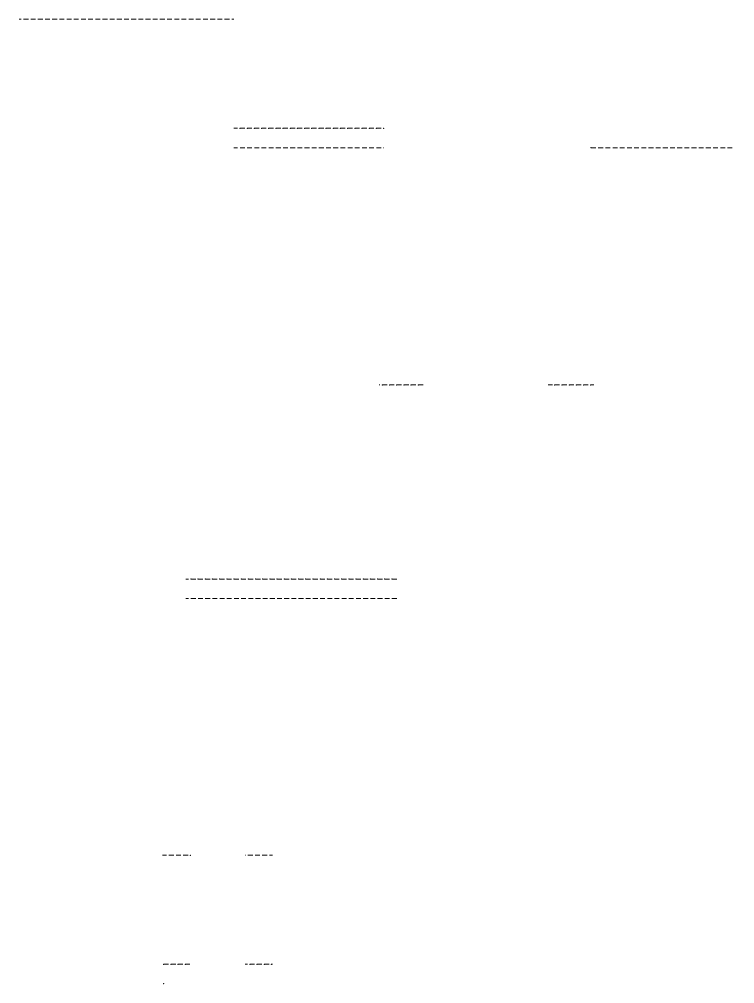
# Model space of a CAD drawing. Header units: inches. Extents: x 244 to 65245, y -2247 to 11745.
# Drawn here: x 41351 to 41975, y 6382 to 7224 of the extents above; entities that cross this region are included whole.
import ezdxf
from ezdxf.xclip import XClip

# ---------------------------------------------------------------- set-up
doc = ezdxf.new("R2010")
doc.units = ezdxf.units.IN
doc.header["$MEASUREMENT"] = 0
doc.header["$XCLIPFRAME"] = 0
doc.layers.add('hatch', color=12, linetype='Continuous', lineweight=9)
doc.layers.add('RAILING', color=213, linetype='Continuous', lineweight=9)

# ---------------------------------------------------------------- blocks, each defined once
blk = doc.blocks.new('R2')
at = {"layer": 'RAILING'}
for p, q in [((-2.086956521738102, 15.93478308377007), (-2.086956521737875, 17)), ((-2.086956521738102, 17), (2.086956521738102, 17)), ((2.086956521738102, 17), (2.086956521738102, 15.93478308377007)), ((2.086956521738102, 15.93478308377007), (-2.086956521738102, 15.93478308377007)), ((-1.356521739129676, 15.63011273012717), (-1.356521739129676, 15.93478308377007)), ((-1.356521739129676, 13.01304395333705), (-1.356521739129676, 13.117391779424)), ((1.147826086956229, 13.32608743159744), (-1.147826086955774, 13.32608743159744)), ((1.147826086956229, 12.80434830116292), (-1.147826086955774, 12.80434830116292)), ((1.356521739129903, 15.63011273012717), (1.356521739129903, 15.93478308377007)), ((1.35652173913013, 13.01304395333705), (1.35652173913013, 13.117391779424)), ((-2.086956521738102, 4.782609170722026), (-1.147826086955774, 3.195652648983923)), ((-2.086956521738102, 4.782609170722026), (2.086956521738102, 4.782609170722026)), ((-2.086956521738102, 1.06521786637677), (2.086956521738102, 1.06521786637677)), ((-2.086956521738102, 0), (-2.086956521738102, 1.06521786637677)), ((-2.086956521738102, 0), (2.086956521738102, 0)), ((-1.356521739129676, 2.986956996810477), (-1.356521739129676, 2.882609170723526)), ((-1.356521739129676, 1.378261344637849), (-1.356521739129676, 1.273913518550899)), ((1.147826086955774, 3.195652648983923), (-1.147826086955774, 3.195652648983923)), ((1.147826086955774, 3.195652648983923), (-1.147826086955774, 3.195652648983923)), ((1.147826086955774, 2.673913518549398), (-1.147826086955774, 2.673913518549398)), ((1.147826086956229, 1.586956996811296), (-1.147826086955774, 1.586956996811296)), ((1.147826086956002, 1.06521786637677), (-1.147826086955774, 1.06521786637677)), ((-1.043478260869051, 1.586956996811296), (-1.043478260869279, 2.673913518549398)), ((-1.043478260869279, 2.673913518549398), (-1.043478260869051, 1.586956996811296)), ((1.043478260869051, 1.586956996811296), (1.043478260868824, 2.673913518549398)), ((1.043478260868824, 2.673913518549398), (1.043478260869051, 1.586956996811296)), ((2.086956521737875, 4.782609170722026), (1.147826086955774, 3.195652648983923)), ((1.356521739129676, 2.986956996810477), (1.356521739129676, 2.882609170723526)), ((1.35652173913013, 1.378261344637849), (1.356521739129903, 1.273913518550899)), ((2.086956521738102, 1.06521786637677), (2.086956521738102, 0))]:
    blk.add_line(p, q, dxfattribs=at)
for centre, radius, start, end in [((2.852895430857643, 15.1881116087493), 4.318432815487155, 173.4576671950638, 205.5425032913164), ((-2.317545931874292, 14.16662229975691), 1.750820304550594, 15.22840521988758, 59.82147105138662), ((-1.147826086955774, 13.117391779424), 0.2086956521738103, 90, 180), ((-1.147826086955774, 13.01304395333705), 0.2086956521738103, 180.0000000000261, 270), ((-5.504131239994194, 13.10438861772491), 5.107985430974948, 2.487555608533915, 17.33678634428947), ((4.28728150159418, 13.73872761685539), 4.70636514346422, 155.6375027309409, 185.0299831598891), ((-4.287281501593952, 13.73872761685539), 4.70636514346422, 354.9700168401109, 24.36249726905909), ((5.504131239990784, 13.10438861772536), 5.107985430971239, 162.6632136557105, 177.5124443914661), ((2.317545931874747, 14.16662229975691), 1.750820304550594, 120.1785289486134, 164.7715947801124), ((-2.852895430857416, 15.1881116087493), 4.318432815487155, 334.4574967086836, 6.542332804936175), ((1.147826086956229, 13.117391779424), 0.2086956521738103, 0, 90), ((1.147826086956229, 13.01304395333705), 0.2086956521738103, 270, 0), ((-1.147826086955774, 2.986956996810477), 0.2086956521738103, 90, 180), ((-1.147826086955774, 2.882609170723526), 0.2086956521738103, 180, 270), ((-1.147826086955774, 1.378261344637849), 0.2086956521738103, 90, 179.9999999999739), ((-1.147826086955774, 1.273913518550899), 0.2086956521738103, 179.9999999999739, 270), ((1.147826086955774, 2.986956996810477), 0.2086956521738103, 0, 90), ((1.147826086955774, 2.882609170723526), 0.2086956521738103, 270, 0), ((1.147826086956229, 1.378261344637849), 0.2086956521738103, 0, 90), ((1.147826086956002, 1.273913518550899), 0.2086956521738103, 270, 0)]:
    blk.add_arc(centre, radius, start, end, dxfattribs=at)
for points in [[(-2.086956521738102, 4.782609170722026), (-1.621940852098987, 5.485135350219025), (-1.156925182460327, 9.078965877530663), (-1.043478260869165, 12.80434830116315)], [(2.086956521737875, 4.782609170722026), (1.621940852099215, 5.485135350219025), (1.156925182460554, 9.078965877530663), (1.043478260869506, 12.80434830116315)]]:
    blk.add_open_spline(points, degree=3, dxfattribs=at)
blk.add_point((4.173913043476205, 0), dxfattribs=at)

msp = doc.modelspace()

# ---------------------------------------------------------------- block references
at = {"layer": 'hatch', "ltscale": 2}
ref = msp.add_blockref('R2', (41350.84650497251, 7206.680377705165), dxfattribs=at)
XClip(ref).set_block_clipping_path([(0.4130434781400254, 16.99999999999818), (187.41304347814003, 33.99999999999909)])
ref = msp.add_blockref('R2', (41357.10737453772, 7206.680377705165), dxfattribs=at)
XClip(ref).set_block_clipping_path([(-5.847826087068825, 16.99999999999818), (181.15217391293118, 33.99999999999909)])
ref = msp.add_blockref('R2', (41363.36824410293, 7206.680377705165), dxfattribs=at)
XClip(ref).set_block_clipping_path([(-12.108695652277675, 16.99999999999818), (174.89130434772233, 33.99999999999909)])
ref = msp.add_blockref('R2', (41369.62911366814, 7206.680377705165), dxfattribs=at)
XClip(ref).set_block_clipping_path([(-18.369565217486524, 16.99999999999818), (168.63043478251348, 33.99999999999909)])
ref = msp.add_blockref('R2', (41375.88998323335, 7206.680377705165), dxfattribs=at)
XClip(ref).set_block_clipping_path([(-24.630434782695374, 16.99999999999818), (162.36956521730463, 33.99999999999909)])
ref = msp.add_blockref('R2', (41382.15085279856, 7206.680377705165), dxfattribs=at)
XClip(ref).set_block_clipping_path([(-30.891304347904224, 16.99999999999818), (156.10869565209578, 33.99999999999909)])
ref = msp.add_blockref('R2', (41388.41172236377, 7206.680377705165), dxfattribs=at)
XClip(ref).set_block_clipping_path([(-37.15217391312035, 16.99999999999818), (149.84782608687965, 33.99999999999909)])
ref = msp.add_blockref('R2', (41394.67259192897, 7206.680377705165), dxfattribs=at)
XClip(ref).set_block_clipping_path([(-43.41304347831465, 16.99999999999818), (143.58695652168535, 33.99999999999909)])
ref = msp.add_blockref('R2', (41400.93346149418, 7206.680377705165), dxfattribs=at)
XClip(ref).set_block_clipping_path([(-49.673913043530774, 16.99999999999818), (137.32608695646923, 33.99999999999909)])
ref = msp.add_blockref('R2', (41407.19433105939, 7206.680377705165), dxfattribs=at)
XClip(ref).set_block_clipping_path([(-55.934782608739624, 16.99999999999818), (131.06521739126038, 33.99999999999909)])
ref = msp.add_blockref('R2', (41413.4552006246, 7206.680377705165), dxfattribs=at)
XClip(ref).set_block_clipping_path([(-62.195652173948474, 16.99999999999818), (124.80434782605153, 33.99999999999909)])
ref = msp.add_blockref('R2', (41419.71607018981, 7206.680377705165), dxfattribs=at)
XClip(ref).set_block_clipping_path([(-68.45652173915732, 16.99999999999818), (118.54347826084268, 33.99999999999909)])
ref = msp.add_blockref('R2', (41425.97693975502, 7206.680377705165), dxfattribs=at)
XClip(ref).set_block_clipping_path([(-74.71739130436617, 16.99999999999818), (112.28260869563383, 33.99999999999909)])
ref = msp.add_blockref('R2', (41432.23780932023, 7206.680377705165), dxfattribs=at)
XClip(ref).set_block_clipping_path([(-80.97826086957502, 16.99999999999818), (106.02173913042498, 33.99999999999909)])
ref = msp.add_blockref('R2', (41438.49867888544, 7206.680377705165), dxfattribs=at)
XClip(ref).set_block_clipping_path([(-87.23913043478387, 16.99999999999818), (99.76086956521613, 33.99999999999909)])
ref = msp.add_blockref('R2', (41444.75954845065, 7206.680377705165), dxfattribs=at)
XClip(ref).set_block_clipping_path([(-93.5, 16.99999999999818), (93.5, 33.99999999999909)])
ref = msp.add_blockref('R2', (41451.02041801585, 7206.680377705165), dxfattribs=at)
XClip(ref).set_block_clipping_path([(-99.7608695651943, 16.99999999999818), (87.2391304348057, 33.99999999999909)])
ref = msp.add_blockref('R2', (41457.28128758106, 7206.680377705165), dxfattribs=at)
XClip(ref).set_block_clipping_path([(-106.02173913041042, 16.99999999999818), (80.97826086958958, 33.99999999999909)])
ref = msp.add_blockref('R2', (41463.54215714627, 7206.680377705165), dxfattribs=at)
XClip(ref).set_block_clipping_path([(-112.28260869561927, 16.99999999999818), (74.71739130438073, 33.99999999999909)])
ref = msp.add_blockref('R2', (41469.80302671148, 7206.680377705165), dxfattribs=at)
XClip(ref).set_block_clipping_path([(-118.54347826082812, 16.99999999999818), (68.45652173917188, 33.99999999999909)])
ref = msp.add_blockref('R2', (41476.06389627669, 7206.680377705165), dxfattribs=at)
XClip(ref).set_block_clipping_path([(-124.80434782603697, 16.99999999999818), (62.195652173963026, 33.99999999999909)])
ref = msp.add_blockref('R2', (41482.3247658419, 7206.680377705165), dxfattribs=at)
XClip(ref).set_block_clipping_path([(-131.06521739124582, 16.99999999999818), (55.934782608754176, 33.99999999999909)])
ref = msp.add_blockref('R2', (41488.58563540711, 7206.680377705165), dxfattribs=at)
XClip(ref).set_block_clipping_path([(-137.32608695645467, 16.99999999999818), (49.673913043545326, 33.99999999999909)])
ref = msp.add_blockref('R2', (41494.84650497232, 7206.680377705165), dxfattribs=at)
XClip(ref).set_block_clipping_path([(-143.5869565216708, 16.99999999999818), (43.4130434783292, 33.99999999999909)])
ref = msp.add_blockref('R2', (41501.10737453753, 7206.680377705165), dxfattribs=at)
XClip(ref).set_block_clipping_path([(-149.84782608687965, 16.99999999999818), (37.15217391312035, 33.99999999999909)])
ref = msp.add_blockref('R2', (41507.36824410273, 7206.680377705165), dxfattribs=at)
XClip(ref).set_block_clipping_path([(-156.10869565207395, 16.99999999999818), (30.891304347926052, 33.99999999999909)])
ref = msp.add_blockref('R2', (41513.62911366794, 7206.680377705165), dxfattribs=at)
XClip(ref).set_block_clipping_path([(-162.36956521729007, 16.99999999999818), (24.630434782709926, 33.99999999999909)])
ref = msp.add_blockref('R2', (41519.88998323315, 7206.680377705165), dxfattribs=at)
XClip(ref).set_block_clipping_path([(-168.63043478249892, 16.99999999999818), (18.369565217501076, 33.99999999999909)])
ref = msp.add_blockref('R2', (41526.15085279836, 7206.680377705165), dxfattribs=at)
XClip(ref).set_block_clipping_path([(-174.89130434770777, 16.99999999999818), (12.108695652292226, 33.99999999999909)])
ref = msp.add_blockref('R2', (41532.41172236357, 7206.680377705165), dxfattribs=at)
XClip(ref).set_block_clipping_path([(-181.15217391291662, 16.99999999999818), (5.8478260870833765, 33.99999999999909)])
ref = msp.add_blockref('R2', (41538.67259192878, 7206.680377705165), dxfattribs=at)
XClip(ref).set_block_clipping_path([(-187.41304347812547, 16.99999999999818), (-0.4130434781254735, 33.99999999999909)])
ref = msp.add_blockref('R2', (41539.59108473383, 7128.680377705165), dxfattribs=at)
XClip(ref).set_block_clipping_path([(-1.3315362831926905, -17.00000000000182), (129.66846371682186, 0)])
ref = msp.add_blockref('R2', (41545.85195429905, 7128.680377705165), dxfattribs=at)
XClip(ref).set_block_clipping_path([(-7.592405848408816, -17.00000000000182), (123.40759415160574, 0)])
ref = msp.add_blockref('R2', (41552.11282386426, 7128.680377705165), dxfattribs=at)
XClip(ref).set_block_clipping_path([(-13.853275413624942, -17.00000000000182), (117.14672458638961, 0)])
ref = msp.add_blockref('R2', (41558.37369342948, 7128.680377705165), dxfattribs=at)
XClip(ref).set_block_clipping_path([(-20.114144978841068, -17.00000000000182), (110.88585502117348, 0)])
ref = msp.add_blockref('R2', (41564.6345629947, 7128.680377705165), dxfattribs=at)
XClip(ref).set_block_clipping_path([(-26.37501454406447, -17.00000000000182), (104.62498545595008, 0)])
ref = msp.add_blockref('R2', (41570.89543255991, 7128.680377705165), dxfattribs=at)
XClip(ref).set_block_clipping_path([(-32.63588410927332, -17.00000000000182), (98.36411589074123, 0)])
ref = msp.add_blockref('R2', (41577.15630212513, 7128.680377705165), dxfattribs=at)
XClip(ref).set_block_clipping_path([(-38.896753674489446, -17.00000000000182), (92.1032463255251, 0)])
ref = msp.add_blockref('R2', (41583.41717169034, 7128.680377705165), dxfattribs=at)
XClip(ref).set_block_clipping_path([(-45.157623239698296, -17.00000000000182), (85.84237676031626, 0)])
ref = msp.add_blockref('R2', (41589.67804125556, 7128.680377705165), dxfattribs=at)
XClip(ref).set_block_clipping_path([(-51.4184928049217, -17.00000000000182), (79.58150719509285, 0)])
ref = msp.add_blockref('R2', (41595.93891082078, 7128.680377705165), dxfattribs=at)
XClip(ref).set_block_clipping_path([(-57.6793623701451, -17.00000000000182), (73.32063762986945, 0)])
ref = msp.add_blockref('R2', (41602.19978038599, 7128.680377705165), dxfattribs=at)
XClip(ref).set_block_clipping_path([(-63.94023193535395, -17.00000000000182), (67.0597680646606, 0)])
ref = msp.add_blockref('R2', (41608.46064995121, 7128.680377705165), dxfattribs=at)
XClip(ref).set_block_clipping_path([(-70.20110150057008, -17.00000000000182), (60.798898499444476, 0)])
ref = msp.add_blockref('R2', (41614.72151951642, 7128.680377705165), dxfattribs=at)
XClip(ref).set_block_clipping_path([(-76.46197106577893, -17.00000000000182), (54.538028934235626, 0)])
ref = msp.add_blockref('R2', (41620.98238908164, 7128.680377705165), dxfattribs=at)
XClip(ref).set_block_clipping_path([(-82.72284063100233, -17.00000000000182), (48.277159369012224, 0)])
ref = msp.add_blockref('R2', (41627.24325864686, 7128.680377705165), dxfattribs=at)
XClip(ref).set_block_clipping_path([(-88.98371019621845, -17.00000000000182), (42.0162898037961, 0)])
ref = msp.add_blockref('R2', (41633.50412821207, 7128.680377705165), dxfattribs=at)
XClip(ref).set_block_clipping_path([(-95.24457976143458, -17.00000000000182), (35.75542023857997, 0)])
ref = msp.add_blockref('R2', (41639.76499777729, 7128.680377705165), dxfattribs=at)
XClip(ref).set_block_clipping_path([(-101.5054493266507, -17.00000000000182), (29.494550673363847, 0)])
ref = msp.add_blockref('R2', (41646.02586734251, 7128.680377705165), dxfattribs=at)
XClip(ref).set_block_clipping_path([(-107.7663188918741, -17.00000000000182), (23.233681108140445, 0)])
ref = msp.add_blockref('R2', (41652.28673690772, 7128.680377705165), dxfattribs=at)
XClip(ref).set_block_clipping_path([(-114.02718845708296, -17.00000000000182), (16.972811542931595, 0)])
ref = msp.add_blockref('R2', (41658.54760647294, 7128.680377705165), dxfattribs=at)
XClip(ref).set_block_clipping_path([(-120.28805802229908, -17.00000000000182), (10.711941977715469, 0)])
ref = msp.add_blockref('R2', (41664.80847603815, 7128.680377705165), dxfattribs=at)
XClip(ref).set_block_clipping_path([(-126.54892758751521, -17.00000000000182), (4.451072412499343, 0)])
ref = msp.add_blockref('R2', (41671.06934560337, 7128.680377705165), dxfattribs=at)
XClip(ref).set_block_clipping_path([(-132.80979715273133, -17.00000000000182), (-1.8097971527167829, 0)])
ref = msp.add_blockref('R2', (41845.8664375701, 7111.680377705165), dxfattribs=at)
XClip(ref).set_block_clipping_path([(2.5889570746658137, -1.8189894035458565e-12), (187.5889570746658, 17)])
ref = msp.add_blockref('R2', (41539.59108473383, 7094.680377705165), dxfattribs=at)
XClip(ref).set_block_clipping_path([(-1.3315362831926905, 16.99999999999818), (129.66846371682186, 34)])
ref = msp.add_blockref('R2', (41545.85195429905, 7094.680377705165), dxfattribs=at)
XClip(ref).set_block_clipping_path([(-7.592405848408816, 16.99999999999818), (123.40759415160574, 34)])
ref = msp.add_blockref('R2', (41552.11282386426, 7094.680377705165), dxfattribs=at)
XClip(ref).set_block_clipping_path([(-13.853275413624942, 16.99999999999818), (117.14672458638961, 34)])
ref = msp.add_blockref('R2', (41558.37369342948, 7094.680377705165), dxfattribs=at)
XClip(ref).set_block_clipping_path([(-20.114144978841068, 16.99999999999818), (110.88585502117348, 34)])
ref = msp.add_blockref('R2', (41564.6345629947, 7094.680377705165), dxfattribs=at)
XClip(ref).set_block_clipping_path([(-26.37501454406447, 16.99999999999818), (104.62498545595008, 34)])
ref = msp.add_blockref('R2', (41570.89543255991, 7094.680377705165), dxfattribs=at)
XClip(ref).set_block_clipping_path([(-32.63588410927332, 16.99999999999818), (98.36411589074123, 34)])
ref = msp.add_blockref('R2', (41577.15630212513, 7094.680377705165), dxfattribs=at)
XClip(ref).set_block_clipping_path([(-38.896753674489446, 16.99999999999818), (92.1032463255251, 34)])
ref = msp.add_blockref('R2', (41583.41717169034, 7094.680377705165), dxfattribs=at)
XClip(ref).set_block_clipping_path([(-45.157623239698296, 16.99999999999818), (85.84237676031626, 34)])
ref = msp.add_blockref('R2', (41589.67804125556, 7094.680377705165), dxfattribs=at)
XClip(ref).set_block_clipping_path([(-51.4184928049217, 16.99999999999818), (79.58150719509285, 34)])
ref = msp.add_blockref('R2', (41595.93891082078, 7094.680377705165), dxfattribs=at)
XClip(ref).set_block_clipping_path([(-57.6793623701451, 16.99999999999818), (73.32063762986945, 34)])
ref = msp.add_blockref('R2', (41602.19978038599, 7094.680377705165), dxfattribs=at)
XClip(ref).set_block_clipping_path([(-63.94023193535395, 16.99999999999818), (67.0597680646606, 34)])
ref = msp.add_blockref('R2', (41608.46064995121, 7094.680377705165), dxfattribs=at)
XClip(ref).set_block_clipping_path([(-70.20110150057008, 16.99999999999818), (60.798898499444476, 34)])
ref = msp.add_blockref('R2', (41614.72151951642, 7094.680377705165), dxfattribs=at)
XClip(ref).set_block_clipping_path([(-76.46197106577893, 16.99999999999818), (54.538028934235626, 34)])
ref = msp.add_blockref('R2', (41620.98238908164, 7094.680377705165), dxfattribs=at)
XClip(ref).set_block_clipping_path([(-82.72284063100233, 16.99999999999818), (48.277159369012224, 34)])
ref = msp.add_blockref('R2', (41627.24325864686, 7094.680377705165), dxfattribs=at)
XClip(ref).set_block_clipping_path([(-88.98371019621845, 16.99999999999818), (42.0162898037961, 34)])
ref = msp.add_blockref('R2', (41633.50412821207, 7094.680377705165), dxfattribs=at)
XClip(ref).set_block_clipping_path([(-95.24457976143458, 16.99999999999818), (35.75542023857997, 34)])
ref = msp.add_blockref('R2', (41639.76499777729, 7094.680377705165), dxfattribs=at)
XClip(ref).set_block_clipping_path([(-101.5054493266507, 16.99999999999818), (29.494550673363847, 34)])
ref = msp.add_blockref('R2', (41646.02586734251, 7094.680377705165), dxfattribs=at)
XClip(ref).set_block_clipping_path([(-107.7663188918741, 16.99999999999818), (23.233681108140445, 34)])
ref = msp.add_blockref('R2', (41652.28673690772, 7094.680377705165), dxfattribs=at)
XClip(ref).set_block_clipping_path([(-114.02718845708296, 16.99999999999818), (16.972811542931595, 34)])
ref = msp.add_blockref('R2', (41658.54760647294, 7094.680377705165), dxfattribs=at)
XClip(ref).set_block_clipping_path([(-120.28805802229908, 16.99999999999818), (10.711941977715469, 34)])
ref = msp.add_blockref('R2', (41664.80847603815, 7094.680377705165), dxfattribs=at)
XClip(ref).set_block_clipping_path([(-126.54892758751521, 16.99999999999818), (4.451072412499343, 34)])
ref = msp.add_blockref('R2', (41671.06934560337, 7094.680377705165), dxfattribs=at)
XClip(ref).set_block_clipping_path([(-132.80979715273133, 16.99999999999818), (-1.8097971527167829, 34)])
ref = msp.add_blockref('R2', (41845.8664375701, 7094.680377705165), dxfattribs=at)
XClip(ref).set_block_clipping_path([(2.5889570746658137, 16.99999999999818), (187.5889570746658, 34)])
ref = msp.add_blockref('R2', (41852.12730713531, 7094.680377705165), dxfattribs=at)
XClip(ref).set_block_clipping_path([(-3.671912490550312, 16.99999999999818), (181.3280875094497, 34)])
ref = msp.add_blockref('R2', (41858.38817670052, 7094.680377705165), dxfattribs=at)
XClip(ref).set_block_clipping_path([(-9.932782055759162, 16.99999999999818), (175.06721794424084, 34)])
ref = msp.add_blockref('R2', (41864.64904626572, 7094.680377705165), dxfattribs=at)
XClip(ref).set_block_clipping_path([(-16.19365162095346, 16.99999999999818), (168.80634837904654, 34)])
ref = msp.add_blockref('R2', (41870.90991583093, 7094.680377705165), dxfattribs=at)
XClip(ref).set_block_clipping_path([(-22.454521186169586, 16.99999999999818), (162.5454788138304, 34)])
ref = msp.add_blockref('R2', (41877.17078539614, 7094.680377705165), dxfattribs=at)
XClip(ref).set_block_clipping_path([(-28.715390751378436, 16.99999999999818), (156.28460924862156, 34)])
ref = msp.add_blockref('R2', (41883.43165496135, 7094.680377705165), dxfattribs=at)
XClip(ref).set_block_clipping_path([(-34.976260316587286, 16.99999999999818), (150.0237396834127, 34)])
ref = msp.add_blockref('R2', (41889.69252452656, 7094.680377705165), dxfattribs=at)
XClip(ref).set_block_clipping_path([(-41.237129881796136, 16.99999999999818), (143.76287011820386, 34)])
ref = msp.add_blockref('R2', (41895.95339409177, 7094.680377705165), dxfattribs=at)
XClip(ref).set_block_clipping_path([(-47.497999447004986, 16.99999999999818), (137.502000552995, 34)])
ref = msp.add_blockref('R2', (41902.21426365698, 7094.680377705165), dxfattribs=at)
XClip(ref).set_block_clipping_path([(-53.758869012213836, 16.99999999999818), (131.24113098778616, 34)])
ref = msp.add_blockref('R2', (41908.47513322219, 7094.680377705165), dxfattribs=at)
XClip(ref).set_block_clipping_path([(-60.01973857742996, 16.99999999999818), (124.98026142257004, 34)])
ref = msp.add_blockref('R2', (41914.73600278739, 7094.680377705165), dxfattribs=at)
XClip(ref).set_block_clipping_path([(-66.28060814262426, 16.99999999999818), (118.71939185737574, 34)])
ref = msp.add_blockref('R2', (41920.9968723526, 7094.680377705165), dxfattribs=at)
XClip(ref).set_block_clipping_path([(-72.54147770784039, 16.99999999999818), (112.45852229215961, 34)])
ref = msp.add_blockref('R2', (41927.25774191781, 7094.680377705165), dxfattribs=at)
XClip(ref).set_block_clipping_path([(-78.80234727304924, 16.99999999999818), (106.19765272695076, 34)])
ref = msp.add_blockref('R2', (41933.51861148302, 7094.680377705165), dxfattribs=at)
XClip(ref).set_block_clipping_path([(-85.06321683825809, 16.99999999999818), (99.93678316174191, 34)])
ref = msp.add_blockref('R2', (41939.77948104823, 7094.680377705165), dxfattribs=at)
XClip(ref).set_block_clipping_path([(-91.32408640346694, 16.99999999999818), (93.67591359653306, 34)])
ref = msp.add_blockref('R2', (41946.04035061344, 7094.680377705165), dxfattribs=at)
XClip(ref).set_block_clipping_path([(-97.58495596867579, 16.99999999999818), (87.41504403132421, 34)])
ref = msp.add_blockref('R2', (41952.30122017865, 7094.680377705165), dxfattribs=at)
XClip(ref).set_block_clipping_path([(-103.84582553388464, 16.99999999999818), (81.15417446611536, 34)])
ref = msp.add_blockref('R2', (41958.56208974386, 7094.680377705165), dxfattribs=at)
XClip(ref).set_block_clipping_path([(-110.10669509909349, 16.99999999999818), (74.89330490090651, 34)])
ref = msp.add_blockref('R2', (41964.82295930907, 7094.680377705165), dxfattribs=at)
XClip(ref).set_block_clipping_path([(-116.36756466430961, 16.99999999999818), (68.63243533569039, 34)])
ref = msp.add_blockref('R2', (41971.08382887427, 7094.680377705165), dxfattribs=at)
XClip(ref).set_block_clipping_path([(-122.62843422950391, 16.99999999999818), (62.37156577049609, 34)])
ref = msp.add_blockref('R2', (41663.75704034129, 6904.680377705164), dxfattribs=at)
XClip(ref).set_block_clipping_path([(1.5025081093626795, -16.99999999999909), (41.50250810936268, 9.094947017729282e-13)])
ref = msp.add_blockref('R2', (41670.0179099065, 6904.680377705164), dxfattribs=at)
XClip(ref).set_block_clipping_path([(-4.75836145584617, -16.99999999999909), (35.24163854415383, 9.094947017729282e-13)])
ref = msp.add_blockref('R2', (41676.27877947171, 6904.680377705164), dxfattribs=at)
XClip(ref).set_block_clipping_path([(-11.01923102105502, -16.99999999999909), (28.98076897894498, 9.094947017729282e-13)])
ref = msp.add_blockref('R2', (41682.53964903692, 6904.680377705164), dxfattribs=at)
XClip(ref).set_block_clipping_path([(-17.28010058626387, -16.99999999999909), (22.71989941373613, 9.094947017729282e-13)])
ref = msp.add_blockref('R2', (41688.80051860213, 6904.680377705164), dxfattribs=at)
XClip(ref).set_block_clipping_path([(-23.540970151479996, -16.99999999999909), (16.459029848520004, 9.094947017729282e-13)])
ref = msp.add_blockref('R2', (41695.06138816733, 6904.680377705164), dxfattribs=at)
XClip(ref).set_block_clipping_path([(-29.801839716674294, -16.99999999999909), (10.198160283325706, 9.094947017729282e-13)])
ref = msp.add_blockref('R2', (41701.32225773254, 6904.680377705164), dxfattribs=at)
XClip(ref).set_block_clipping_path([(-36.06270928189042, -16.99999999999909), (3.9372907181095798, 9.094947017729282e-13)])
ref = msp.add_blockref('R2', (41814.18021109093, 6904.680377705164), dxfattribs=at)
XClip(ref).set_block_clipping_path([(-1.7248164461634587, -16.99999999999909), (38.27518355383654, 9.094947017729282e-13)])
ref = msp.add_blockref('R2', (41820.44108065614, 6904.680377705164), dxfattribs=at)
XClip(ref).set_block_clipping_path([(-7.985686011379585, -16.99999999999909), (32.014313988620415, 9.094947017729282e-13)])
ref = msp.add_blockref('R2', (41826.70195022136, 6904.680377705164), dxfattribs=at)
XClip(ref).set_block_clipping_path([(-14.24655557659571, -16.99999999999909), (25.75344442340429, 9.094947017729282e-13)])
ref = msp.add_blockref('R2', (41832.96281978657, 6904.680377705164), dxfattribs=at)
XClip(ref).set_block_clipping_path([(-20.50742514180456, -16.99999999999909), (19.49257485819544, 9.094947017729282e-13)])
ref = msp.add_blockref('R2', (41839.22368935179, 6904.680377705164), dxfattribs=at)
XClip(ref).set_block_clipping_path([(-26.768294707027962, -16.99999999999909), (13.231705292972038, 9.094947017729282e-13)])
ref = msp.add_blockref('R2', (41845.48455891701, 6904.680377705164), dxfattribs=at)
XClip(ref).set_block_clipping_path([(-33.02916427224409, -16.99999999999909), (6.970835727755912, 9.094947017729282e-13)])
ref = msp.add_blockref('R2', (41851.74542848222, 6904.680377705164), dxfattribs=at)
XClip(ref).set_block_clipping_path([(-39.290033837460214, -16.99999999999909), (0.7099661625397857, 9.094947017729282e-13)])
ref = msp.add_blockref('R2', (41496.81851306583, 6735.32025609622), dxfattribs=at)
XClip(ref).set_block_clipping_path([(-0.4127269516902743, -17.00000000000091), (44.587273048309726, 1.8189894035458565e-12)])
ref = msp.add_blockref('R2', (41503.07938263105, 6735.32025609622), dxfattribs=at)
XClip(ref).set_block_clipping_path([(-6.6735965169064, -17.00000000000091), (38.3264034830936, 1.8189894035458565e-12)])
ref = msp.add_blockref('R2', (41509.34025219626, 6735.32025609622), dxfattribs=at)
XClip(ref).set_block_clipping_path([(-12.934466082122526, -17.00000000000091), (32.065533917877474, 1.8189894035458565e-12)])
ref = msp.add_blockref('R2', (41515.60112176148, 6735.32025609622), dxfattribs=at)
XClip(ref).set_block_clipping_path([(-19.195335647338652, -17.00000000000091), (25.804664352661348, 1.8189894035458565e-12)])
ref = msp.add_blockref('R2', (41521.8619913267, 6735.32025609622), dxfattribs=at)
XClip(ref).set_block_clipping_path([(-25.456205212562054, -17.00000000000091), (19.543794787437946, 1.8189894035458565e-12)])
ref = msp.add_blockref('R2', (41528.12286089191, 6735.32025609622), dxfattribs=at)
XClip(ref).set_block_clipping_path([(-31.717074777770904, -17.00000000000091), (13.282925222229096, 1.8189894035458565e-12)])
ref = msp.add_blockref('R2', (41534.38373045713, 6735.32025609622), dxfattribs=at)
XClip(ref).set_block_clipping_path([(-37.97794434298703, -17.00000000000091), (7.02205565701297, 1.8189894035458565e-12)])
ref = msp.add_blockref('R2', (41540.64460002234, 6735.32025609622), dxfattribs=at)
XClip(ref).set_block_clipping_path([(-44.23881390819588, -17.00000000000091), (0.7611860918041202, 1.8189894035458565e-12)])
ref = msp.add_blockref('R2', (41540.64460002234, 6735.32025609622), dxfattribs=at)
XClip(ref).set_block_clipping_path([(0.7611860918041202, -17.00000000000091), (141.76118609180412, 1.8189894035458565e-12)])
ref = msp.add_blockref('R2', (41546.90546958756, 6735.32025609622), dxfattribs=at)
XClip(ref).set_block_clipping_path([(-5.499683473419282, -17.00000000000091), (135.50031652658072, 1.8189894035458565e-12)])
ref = msp.add_blockref('R2', (41553.16633915278, 6735.32025609622), dxfattribs=at)
XClip(ref).set_block_clipping_path([(-11.760553038642684, -17.00000000000091), (129.23944696135732, 1.8189894035458565e-12)])
ref = msp.add_blockref('R2', (41559.42720871799, 6735.32025609622), dxfattribs=at)
XClip(ref).set_block_clipping_path([(-18.021422603851533, -17.00000000000091), (122.97857739614847, 1.8189894035458565e-12)])
ref = msp.add_blockref('R2', (41565.68807828321, 6735.32025609622), dxfattribs=at)
XClip(ref).set_block_clipping_path([(-24.28229216906766, -17.00000000000091), (116.71770783093234, 1.8189894035458565e-12)])
ref = msp.add_blockref('R2', (41571.94894784842, 6735.32025609622), dxfattribs=at)
XClip(ref).set_block_clipping_path([(-30.54316173427651, -17.00000000000091), (110.45683826572349, 1.8189894035458565e-12)])
ref = msp.add_blockref('R2', (41578.20981741364, 6735.32025609622), dxfattribs=at)
XClip(ref).set_block_clipping_path([(-36.80403129949991, -17.00000000000091), (104.19596870050009, 1.8189894035458565e-12)])
ref = msp.add_blockref('R2', (41584.47068697886, 6735.32025609622), dxfattribs=at)
XClip(ref).set_block_clipping_path([(-43.06490086471604, -17.00000000000091), (97.93509913528396, 1.8189894035458565e-12)])
ref = msp.add_blockref('R2', (41590.73155654407, 6735.32025609622), dxfattribs=at)
XClip(ref).set_block_clipping_path([(-49.32577042993216, -17.00000000000091), (91.67422957006784, 1.8189894035458565e-12)])
ref = msp.add_blockref('R2', (41596.99242610929, 6735.32025609622), dxfattribs=at)
XClip(ref).set_block_clipping_path([(-55.58663999514829, -17.00000000000091), (85.41336000485171, 1.8189894035458565e-12)])
ref = msp.add_blockref('R2', (41603.25329567451, 6735.32025609622), dxfattribs=at)
XClip(ref).set_block_clipping_path([(-61.84750956037169, -17.00000000000091), (79.15249043962831, 1.8189894035458565e-12)])
ref = msp.add_blockref('R2', (41609.51416523972, 6735.32025609622), dxfattribs=at)
XClip(ref).set_block_clipping_path([(-68.10837912558054, -17.00000000000091), (72.89162087441946, 1.8189894035458565e-12)])
ref = msp.add_blockref('R2', (41615.77503480494, 6735.32025609622), dxfattribs=at)
XClip(ref).set_block_clipping_path([(-74.36924869079667, -17.00000000000091), (66.63075130920333, 1.8189894035458565e-12)])
ref = msp.add_blockref('R2', (41622.03590437015, 6735.32025609622), dxfattribs=at)
XClip(ref).set_block_clipping_path([(-80.63011825600552, -17.00000000000091), (60.36988174399448, 1.8189894035458565e-12)])
ref = msp.add_blockref('R2', (41628.29677393537, 6735.32025609622), dxfattribs=at)
XClip(ref).set_block_clipping_path([(-86.89098782122892, -17.00000000000091), (54.10901217877108, 1.8189894035458565e-12)])
ref = msp.add_blockref('R2', (41634.55764350059, 6735.32025609622), dxfattribs=at)
XClip(ref).set_block_clipping_path([(-93.15185738645232, -17.00000000000091), (47.84814261354768, 1.8189894035458565e-12)])
ref = msp.add_blockref('R2', (41640.8185130658, 6735.32025609622), dxfattribs=at)
XClip(ref).set_block_clipping_path([(-99.41272695166117, -17.00000000000091), (41.58727304833883, 1.8189894035458565e-12)])
ref = msp.add_blockref('R2', (41647.07938263102, 6735.32025609622), dxfattribs=at)
XClip(ref).set_block_clipping_path([(-105.6735965168773, -17.00000000000091), (35.326403483122704, 1.8189894035458565e-12)])
ref = msp.add_blockref('R2', (41653.34025219623, 6735.32025609622), dxfattribs=at)
XClip(ref).set_block_clipping_path([(-111.93446608208615, -17.00000000000091), (29.065533917913854, 1.8189894035458565e-12)])
ref = msp.add_blockref('R2', (41659.60112176145, 6735.32025609622), dxfattribs=at)
XClip(ref).set_block_clipping_path([(-118.19533564730955, -17.00000000000091), (22.804664352690452, 1.8189894035458565e-12)])
ref = msp.add_blockref('R2', (41665.86199132667, 6735.32025609622), dxfattribs=at)
XClip(ref).set_block_clipping_path([(-124.45620521252567, -17.00000000000091), (16.543794787474326, 1.8189894035458565e-12)])
ref = msp.add_blockref('R2', (41672.12286089188, 6735.32025609622), dxfattribs=at)
XClip(ref).set_block_clipping_path([(-130.7170747777418, -17.00000000000091), (10.2829252222582, 1.8189894035458565e-12)])
ref = msp.add_blockref('R2', (41678.3837304571, 6735.32025609622), dxfattribs=at)
XClip(ref).set_block_clipping_path([(-136.97794434295793, -17.00000000000091), (4.022055657042074, 1.8189894035458565e-12)])
ref = msp.add_blockref('R2', (41496.81851306583, 6701.32025609622), dxfattribs=at)
XClip(ref).set_block_clipping_path([(-0.4127269516902743, 16.99999999999909), (44.587273048309726, 34.00000000000182)])
ref = msp.add_blockref('R2', (41503.07938263105, 6701.32025609622), dxfattribs=at)
XClip(ref).set_block_clipping_path([(-6.6735965169064, 16.99999999999909), (38.3264034830936, 34.00000000000182)])
ref = msp.add_blockref('R2', (41509.34025219626, 6701.32025609622), dxfattribs=at)
XClip(ref).set_block_clipping_path([(-12.934466082122526, 16.99999999999909), (32.065533917877474, 34.00000000000182)])
ref = msp.add_blockref('R2', (41515.60112176148, 6701.32025609622), dxfattribs=at)
XClip(ref).set_block_clipping_path([(-19.195335647338652, 16.99999999999909), (25.804664352661348, 34.00000000000182)])
ref = msp.add_blockref('R2', (41521.8619913267, 6701.32025609622), dxfattribs=at)
XClip(ref).set_block_clipping_path([(-25.456205212562054, 16.99999999999909), (19.543794787437946, 34.00000000000182)])
ref = msp.add_blockref('R2', (41528.12286089191, 6701.32025609622), dxfattribs=at)
XClip(ref).set_block_clipping_path([(-31.717074777770904, 16.99999999999909), (13.282925222229096, 34.00000000000182)])
ref = msp.add_blockref('R2', (41534.38373045713, 6701.32025609622), dxfattribs=at)
XClip(ref).set_block_clipping_path([(-37.97794434298703, 16.99999999999909), (7.02205565701297, 34.00000000000182)])
ref = msp.add_blockref('R2', (41540.64460002234, 6701.32025609622), dxfattribs=at)
XClip(ref).set_block_clipping_path([(-44.23881390819588, 16.99999999999909), (0.7611860918041202, 34.00000000000182)])
ref = msp.add_blockref('R2', (41540.64460002234, 6701.32025609622), dxfattribs=at)
XClip(ref).set_block_clipping_path([(0.7611860918041202, 16.99999999999909), (141.76118609180412, 34.00000000000182)])
ref = msp.add_blockref('R2', (41546.90546958756, 6701.32025609622), dxfattribs=at)
XClip(ref).set_block_clipping_path([(-5.499683473419282, 16.99999999999909), (135.50031652658072, 34.00000000000182)])
ref = msp.add_blockref('R2', (41553.16633915278, 6701.32025609622), dxfattribs=at)
XClip(ref).set_block_clipping_path([(-11.760553038642684, 16.99999999999909), (129.23944696135732, 34.00000000000182)])
ref = msp.add_blockref('R2', (41559.42720871799, 6701.32025609622), dxfattribs=at)
XClip(ref).set_block_clipping_path([(-18.021422603851533, 16.99999999999909), (122.97857739614847, 34.00000000000182)])
ref = msp.add_blockref('R2', (41565.68807828321, 6701.32025609622), dxfattribs=at)
XClip(ref).set_block_clipping_path([(-24.28229216906766, 16.99999999999909), (116.71770783093234, 34.00000000000182)])
ref = msp.add_blockref('R2', (41571.94894784842, 6701.32025609622), dxfattribs=at)
XClip(ref).set_block_clipping_path([(-30.54316173427651, 16.99999999999909), (110.45683826572349, 34.00000000000182)])
ref = msp.add_blockref('R2', (41578.20981741364, 6701.32025609622), dxfattribs=at)
XClip(ref).set_block_clipping_path([(-36.80403129949991, 16.99999999999909), (104.19596870050009, 34.00000000000182)])
ref = msp.add_blockref('R2', (41584.47068697886, 6701.32025609622), dxfattribs=at)
XClip(ref).set_block_clipping_path([(-43.06490086471604, 16.99999999999909), (97.93509913528396, 34.00000000000182)])
ref = msp.add_blockref('R2', (41590.73155654407, 6701.32025609622), dxfattribs=at)
XClip(ref).set_block_clipping_path([(-49.32577042993216, 16.99999999999909), (91.67422957006784, 34.00000000000182)])
ref = msp.add_blockref('R2', (41596.99242610929, 6701.32025609622), dxfattribs=at)
XClip(ref).set_block_clipping_path([(-55.58663999514829, 16.99999999999909), (85.41336000485171, 34.00000000000182)])
ref = msp.add_blockref('R2', (41603.25329567451, 6701.32025609622), dxfattribs=at)
XClip(ref).set_block_clipping_path([(-61.84750956037169, 16.99999999999909), (79.15249043962831, 34.00000000000182)])
ref = msp.add_blockref('R2', (41609.51416523972, 6701.32025609622), dxfattribs=at)
XClip(ref).set_block_clipping_path([(-68.10837912558054, 16.99999999999909), (72.89162087441946, 34.00000000000182)])
ref = msp.add_blockref('R2', (41615.77503480494, 6701.32025609622), dxfattribs=at)
XClip(ref).set_block_clipping_path([(-74.36924869079667, 16.99999999999909), (66.63075130920333, 34.00000000000182)])
ref = msp.add_blockref('R2', (41622.03590437015, 6701.32025609622), dxfattribs=at)
XClip(ref).set_block_clipping_path([(-80.63011825600552, 16.99999999999909), (60.36988174399448, 34.00000000000182)])
ref = msp.add_blockref('R2', (41628.29677393537, 6701.32025609622), dxfattribs=at)
XClip(ref).set_block_clipping_path([(-86.89098782122892, 16.99999999999909), (54.10901217877108, 34.00000000000182)])
ref = msp.add_blockref('R2', (41634.55764350059, 6701.32025609622), dxfattribs=at)
XClip(ref).set_block_clipping_path([(-93.15185738645232, 16.99999999999909), (47.84814261354768, 34.00000000000182)])
ref = msp.add_blockref('R2', (41640.8185130658, 6701.32025609622), dxfattribs=at)
XClip(ref).set_block_clipping_path([(-99.41272695166117, 16.99999999999909), (41.58727304833883, 34.00000000000182)])
ref = msp.add_blockref('R2', (41647.07938263102, 6701.32025609622), dxfattribs=at)
XClip(ref).set_block_clipping_path([(-105.6735965168773, 16.99999999999909), (35.326403483122704, 34.00000000000182)])
ref = msp.add_blockref('R2', (41653.34025219623, 6701.32025609622), dxfattribs=at)
XClip(ref).set_block_clipping_path([(-111.93446608208615, 16.99999999999909), (29.065533917913854, 34.00000000000182)])
ref = msp.add_blockref('R2', (41659.60112176145, 6701.32025609622), dxfattribs=at)
XClip(ref).set_block_clipping_path([(-118.19533564730955, 16.99999999999909), (22.804664352690452, 34.00000000000182)])
ref = msp.add_blockref('R2', (41665.86199132667, 6701.32025609622), dxfattribs=at)
XClip(ref).set_block_clipping_path([(-124.45620521252567, 16.99999999999909), (16.543794787474326, 34.00000000000182)])
ref = msp.add_blockref('R2', (41672.12286089188, 6701.32025609622), dxfattribs=at)
XClip(ref).set_block_clipping_path([(-130.7170747777418, 16.99999999999909), (10.2829252222582, 34.00000000000182)])
ref = msp.add_blockref('R2', (41678.3837304571, 6701.32025609622), dxfattribs=at)
XClip(ref).set_block_clipping_path([(-136.97794434295793, 16.99999999999909), (4.022055657042074, 34.00000000000182)])
ref = msp.add_blockref('R2', (41354.57065329789, 6606.320256096221), dxfattribs=at)
XClip(ref).set_block_clipping_path([(161.61727776139014, 17), (3.4409953280191985, 17), (3.4409953280337504, 9.094947017729282e-13), (127.61727776139014, 0)])
ref = msp.add_blockref('R2', (41496.39511468426, 6494.320256096222), dxfattribs=at)
XClip(ref).set_block_clipping_path([(3.5384367188817123, 0), (51.792816375033, 17)])
ref = msp.add_blockref('R2', (41477.61250598863, 6477.320256096222), dxfattribs=at)
XClip(ref).set_block_clipping_path([(-1.4245749293550034, 16.99999999999909), (22.321045414508262, 34)])
ref = msp.add_blockref('R2', (41483.87337555384, 6477.320256096222), dxfattribs=at)
XClip(ref).set_block_clipping_path([(-7.685444494563853, 16.99999999999909), (16.060175849299412, 34)])
ref = msp.add_blockref('R2', (41490.13424511905, 6477.320256096222), dxfattribs=at)
XClip(ref).set_block_clipping_path([(-13.946314059772703, 16.99999999999909), (9.799306284090562, 34)])
ref = msp.add_blockref('R2', (41496.39511468426, 6477.320256096222), dxfattribs=at)
XClip(ref).set_block_clipping_path([(-20.207183624981553, 16.99999999999909), (3.5384367188817123, 34)])
ref = msp.add_blockref('R2', (41546.48207120593, 6477.320256096222), dxfattribs=at)
XClip(ref).set_block_clipping_path([(1.705859853362199, 16.99999999999909), (25.7058598533622, 34)])
ref = msp.add_blockref('R2', (41552.74294077114, 6477.320256096222), dxfattribs=at)
XClip(ref).set_block_clipping_path([(-4.555009711846651, 16.99999999999909), (19.44499028815335, 34)])
ref = msp.add_blockref('R2', (41559.00381033635, 6477.320256096222), dxfattribs=at)
XClip(ref).set_block_clipping_path([(-10.815879277055501, 16.99999999999909), (13.184120722944499, 34)])
ref = msp.add_blockref('R2', (41565.26467990156, 6477.320256096222), dxfattribs=at)
XClip(ref).set_block_clipping_path([(-17.07674884226435, 16.99999999999909), (6.923251157735649, 34)])
ref = msp.add_blockref('R2', (41571.52554946677, 6477.320256096222), dxfattribs=at)
XClip(ref).set_block_clipping_path([(-23.337618407480477, 16.99999999999909), (0.6623815925195231, 34)])
ref = msp.add_blockref('R2', (41473.06631563337, 6382.320256096222), dxfattribs=at)
XClip(ref).set_block_clipping_path([(3.1216154259091127, 0), (26.86723576977238, 17.00000000000091)])
ref = msp.add_blockref('R2', (41473.06631563337, 6399.320256096222), dxfattribs=at)
XClip(ref).set_block_clipping_path([(3.1216154259091127, -17), (26.86723576977238, 9.094947017729282e-13)])
ref = msp.add_blockref('R2', (41479.32718519858, 6399.320256096222), dxfattribs=at)
XClip(ref).set_block_clipping_path([(-3.1392541392997373, -17), (20.60636620456353, 9.094947017729282e-13)])
ref = msp.add_blockref('R2', (41485.5880547638, 6399.320256096222), dxfattribs=at)
XClip(ref).set_block_clipping_path([(-9.40012370452314, -17), (14.345496639340126, 9.094947017729282e-13)])
ref = msp.add_blockref('R2', (41491.84892432902, 6399.320256096222), dxfattribs=at)
XClip(ref).set_block_clipping_path([(-15.660993269739265, -17), (8.084627074124, 9.094947017729282e-13)])
ref = msp.add_blockref('R2', (41498.10979389423, 6399.320256096222), dxfattribs=at)
XClip(ref).set_block_clipping_path([(-21.92186283495539, -17), (1.8237575089078746, 9.094947017729282e-13)])
ref = msp.add_blockref('R2', (41548.19675041596, 6399.320256096222), dxfattribs=at)
XClip(ref).set_block_clipping_path([(-0.008819356669846456, -17), (23.9911806433156, 9.094947017729282e-13)])
ref = msp.add_blockref('R2', (41554.45761998118, 6399.320256096222), dxfattribs=at)
XClip(ref).set_block_clipping_path([(-6.269688921885972, -17), (17.730311078099476, 9.094947017729282e-13)])
ref = msp.add_blockref('R2', (41560.71848954639, 6399.320256096222), dxfattribs=at)
XClip(ref).set_block_clipping_path([(-12.530558487094822, -17), (11.469441512890626, 9.094947017729282e-13)])
ref = msp.add_blockref('R2', (41566.97935911161, 6399.320256096222), dxfattribs=at)
XClip(ref).set_block_clipping_path([(-18.791428052318224, -17), (5.208571947667224, 9.094947017729282e-13)])
ref = msp.add_blockref('R2', (41573.24022867683, 6399.320256096222), dxfattribs=at)
XClip(ref).set_block_clipping_path([(-25.05229761753435, -17), (-1.052297617548902, 9.094947017729282e-13)])

doc.saveas('drawing.dxf')
